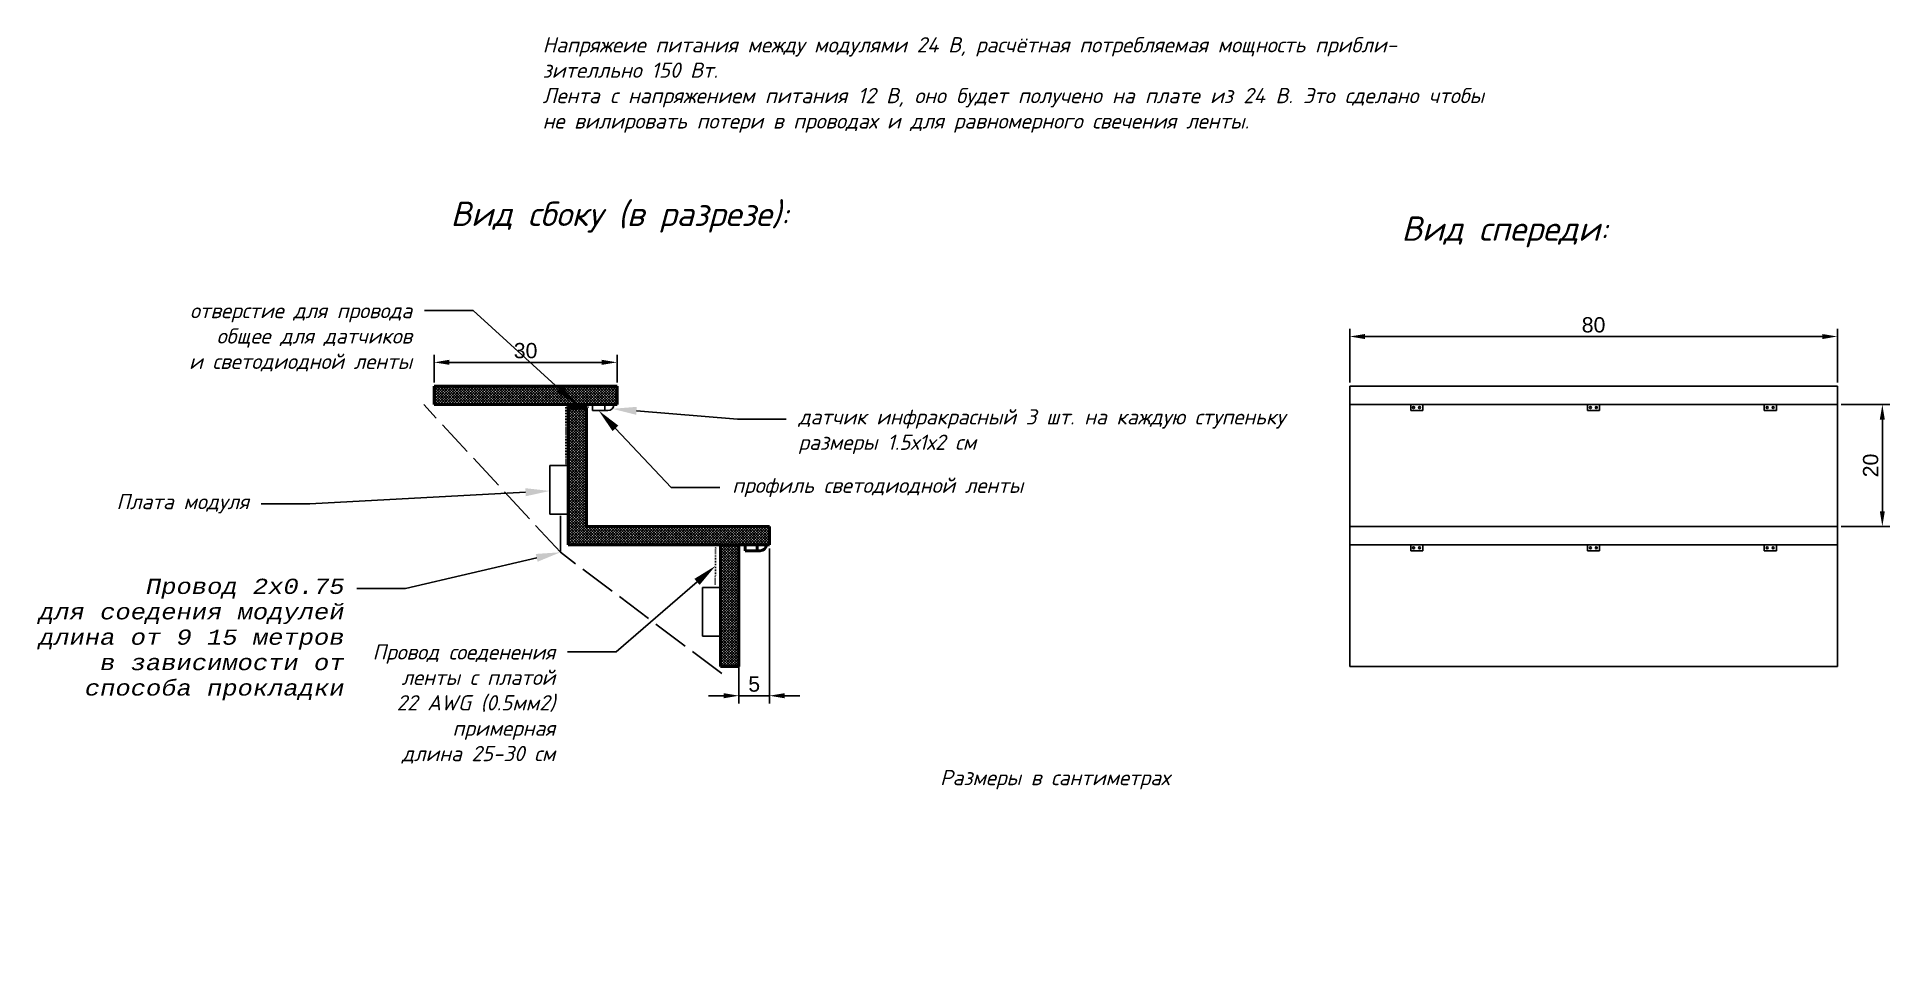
# Model space of a CAD drawing. Header units: millimetres. Extents: x 8 to 312, y -26 to 125.
import ezdxf
from ezdxf import colors
from ezdxf.entities.mleader import LeaderData, LeaderLine
from ezdxf.math import Vec2, Vec3

# ---------------------------------------------------------------- set-up
doc = ezdxf.new("R2010")
doc.units = ezdxf.units.MM
doc.header["$LTSCALE"] = 0.5
doc.linetypes.add('ACAD_ISO02W100', pattern=[15, 12, -3])
doc.linetypes.add('ACAD_ISO07W100', pattern=[3, 0, -3])
doc.styles.add('Annotative', font='arial.ttf')
doc.styles.get("Standard").update_dxf_attribs({"font": 'arial.ttf'})
doc.dimstyles.new('ISO-25', dxfattribs={"dimtxt": 2.5, "dimasz": 2.5, "dimexe": 1.25, "dimexo": 0.625, "dimtad": 1, "dimtxsty": 'Standard', "dimcen": 2.5, "dimadec": 0, "dimazin": 0, "dimtfac": 1, "dimtmove": 0, "dimatfit": 3, "dimfxl": 1, "dimarcsym": 0})

# ---------------------------------------------------------------- blocks, each defined once
blk = doc.blocks.new('*D1')
at = {"color": 0, "linetype": 'Continuous', "lineweight": -2, "transparency": 16777216}
for p, q in [((72.97, 68.31), (72.97, 72.85)), ((100.47, 71.6), (75.47, 71.6)), ((102.97, 68.31), (102.97, 72.85))]:
    blk.add_line(p, q, dxfattribs=at)
at = {"color": 0, "linetype": 'Continuous', "lineweight": -3, "transparency": 16777216}
for points in [[(75.47, 72.02), (75.47, 71.19), (72.97, 71.6)], [(100.47, 72.02), (100.47, 71.19), (102.97, 71.6)]]:
    blk.add_solid(points, dxfattribs=at)
at = {"layer": 'Defpoints', "color": 0, "linetype": 'Continuous', "lineweight": -3, "transparency": 16777216}
for p in [(72.97, 71.6), (72.97, 67.68), (102.97, 67.68)]:
    blk.add_point(p, dxfattribs=at)
at = {"color": 0, "linetype": 'Continuous', "lineweight": -3, "transparency": 16777216, "insert": (87.97, 73.51), "char_height": 2.5, "attachment_point": 5}
blk.add_mtext('30', dxfattribs=at)
blk = doc.blocks.new('*D3')
at = {"color": 0, "linetype": 'Continuous', "lineweight": -2, "transparency": 16777216}
for p, q in [((122.97, 41.06), (122.97, 15.65)), ((127.97, 41.06), (127.97, 15.65)), ((120.47, 16.9), (117.97, 16.9)), ((122.97, 16.9), (127.97, 16.9)), ((130.47, 16.9), (132.97, 16.9))]:
    blk.add_line(p, q, dxfattribs=at)
at = {"color": 0, "linetype": 'Continuous', "lineweight": -3, "transparency": 16777216}
for points in [[(120.47, 17.32), (120.47, 16.48), (122.97, 16.9)], [(130.47, 17.32), (130.47, 16.48), (127.97, 16.9)]]:
    blk.add_solid(points, dxfattribs=at)
at = {"layer": 'Defpoints', "color": 0, "linetype": 'Continuous', "lineweight": -3, "transparency": 16777216}
for p in [(122.97, 41.68), (127.97, 41.68), (127.97, 16.9)]:
    blk.add_point(p, dxfattribs=at)
at = {"color": 0, "linetype": 'Continuous', "lineweight": -3, "transparency": 16777216, "insert": (125.47, 18.8), "char_height": 2.5, "attachment_point": 5}
blk.add_mtext('5', dxfattribs=at)
blk = doc.blocks.new('*D4')
at = {"color": 0, "linetype": 'Continuous', "lineweight": -2, "transparency": 16777216}
for p, q in [((223.16, 68.31), (223.16, 77.09)), ((303.16, 68.31), (303.16, 77.09)), ((225.66, 75.84), (300.66, 75.84))]:
    blk.add_line(p, q, dxfattribs=at)
at = {"color": 0, "linetype": 'Continuous', "lineweight": -3, "transparency": 16777216}
for points in [[(225.66, 76.25), (225.66, 75.42), (223.16, 75.84)], [(300.66, 76.25), (300.66, 75.42), (303.16, 75.84)]]:
    blk.add_solid(points, dxfattribs=at)
at = {"layer": 'Defpoints', "color": 0, "linetype": 'Continuous', "lineweight": -3, "transparency": 16777216}
for p in [(303.16, 75.84), (223.16, 67.68), (303.16, 67.68)]:
    blk.add_point(p, dxfattribs=at)
at = {"color": 0, "linetype": 'Continuous', "lineweight": -3, "transparency": 16777216, "insert": (263.16, 77.74), "char_height": 2.5, "attachment_point": 5}
blk.add_mtext('80', dxfattribs=at)
blk = doc.blocks.new('*D5')
at = {"color": 0, "linetype": 'Continuous', "lineweight": -2, "transparency": 16777216}
for p, q in [((303.79, 64.68), (311.78, 64.68)), ((310.53, 62.18), (310.53, 47.18)), ((303.79, 44.68), (311.78, 44.68))]:
    blk.add_line(p, q, dxfattribs=at)
at = {"color": 0, "linetype": 'Continuous', "lineweight": -3, "transparency": 16777216}
for points in [[(310.11, 62.18), (310.94, 62.18), (310.53, 64.68)], [(310.11, 47.18), (310.94, 47.18), (310.53, 44.68)]]:
    blk.add_solid(points, dxfattribs=at)
at = {"layer": 'Defpoints', "color": 0, "linetype": 'Continuous', "lineweight": -3, "transparency": 16777216}
for p in [(303.16, 64.68), (303.16, 44.68), (310.53, 44.68)]:
    blk.add_point(p, dxfattribs=at)
at = {"color": 0, "linetype": 'Continuous', "lineweight": -3, "transparency": 16777216, "insert": (308.62, 54.68), "char_height": 2.5, "attachment_point": 5, "rotation": 90}
blk.add_mtext('20', dxfattribs=at)

msp = doc.modelspace()

# ---------------------------------------------------------------- hatches: boundary and pattern name
at = {"linetype": 'ACAD_ISO02W100', "lineweight": -3}
h = msp.add_hatch(dxfattribs=at)
h.set_pattern_fill('ANSI37', color=256, scale=0.1)
h.set_pattern_definition([(45, (122.96903, 21.6812), (-0.2245064, 0.2245064), []), (135, (122.96903, 21.6812), (-0.2245064, -0.2245064), [])])
h.paths.add_polyline_path([(102.969, 67.681), (72.969, 67.681), (72.969, 64.681), (97.969, 64.681), (98.969, 64.681), (102.969, 64.681)])
h.paths.add_polyline_path([(97.969, 64.081), (94.969, 64.081), (94.969, 41.681), (97.969, 41.681), (119.969, 41.681), (122.969, 41.681), (123.969, 41.681), (127.969, 41.681), (127.969, 44.681), (97.969, 44.681)])
h.paths.add_polyline_path([(122.969, 41.681), (119.969, 41.681), (119.969, 21.681), (122.969, 21.681)])

# ---------------------------------------------------------------- linework, layer by layer
at = {"lineweight": 50}
for p, q in [((102.969, 67.681), (72.969, 67.681)), ((72.969, 67.681), (72.969, 64.681)), ((102.969, 64.681), (102.969, 67.681)), ((72.969, 64.681), (97.969, 64.681)), ((94.969, 41.681), (94.969, 64.081)), ((97.969, 64.681), (102.969, 64.681)), ((97.969, 44.681), (97.969, 64.081)), ((127.969, 44.681), (97.969, 44.681)), ((127.969, 41.681), (127.969, 44.681)), ((97.969, 41.681), (94.969, 41.681)), ((119.969, 41.681), (97.969, 41.681)), ((119.969, 21.681), (119.969, 41.681)), ((119.969, 41.681), (122.969, 41.681)), ((122.969, 21.681), (122.969, 41.681)), ((122.969, 41.681), (127.969, 41.681)), ((122.969, 21.681), (119.969, 21.681))]:
    msp.add_line(p, q, dxfattribs=at)
at = {"linetype": 'Continuous', "lineweight": -3}
for p, q in [((223.16, 64.681), (223.16, 67.681)), ((223.16, 67.681), (303.16, 67.681)), ((303.16, 67.681), (303.16, 64.681)), ((94.969, 64.581), (94.969, 64.081)), ((97.969, 64.581), (97.969, 64.081)), ((98.969, 64.681), (98.969, 63.681)), ((100.969, 63.681), (100.969, 64.681)), ((101.469, 64.681), (102.469, 64.681)), ((223.16, 44.681), (223.16, 64.681)), ((303.16, 64.681), (223.16, 64.681)), ((233.16, 64.681), (233.16, 63.681)), ((235.16, 63.681), (235.16, 64.681)), ((262.16, 64.681), (262.16, 63.681)), ((264.16, 63.681), (264.16, 64.681)), ((291.16, 64.681), (291.16, 63.681)), ((293.16, 63.681), (293.16, 64.681)), ((303.16, 64.681), (303.16, 44.681)), ((98.969, 63.681), (100.969, 63.681)), ((100.969, 63.681), (101.469, 63.681)), ((233.16, 63.681), (235.16, 63.681)), ((262.16, 63.681), (264.16, 63.681)), ((291.16, 63.681), (293.16, 63.681)), ((91.969, 46.681), (91.969, 54.681)), ((91.969, 54.681), (94.969, 54.681)), ((94.969, 46.681), (91.969, 46.681)), ((94.969, 41.681), (94.969, 46.681)), ((223.16, 41.681), (223.16, 44.681)), ((303.16, 44.681), (223.16, 44.681)), ((303.16, 44.681), (303.16, 41.681)), ((223.16, 21.681), (223.16, 41.681)), ((303.16, 41.681), (223.16, 41.681)), ((233.16, 41.681), (233.16, 40.681)), ((233.16, 40.681), (235.16, 40.681)), ((235.16, 40.681), (235.16, 41.681)), ((262.16, 41.681), (262.16, 40.681)), ((262.16, 40.681), (264.16, 40.681)), ((264.16, 40.681), (264.16, 41.681)), ((291.16, 41.681), (291.16, 40.681)), ((291.16, 40.681), (293.16, 40.681)), ((293.16, 40.681), (293.16, 41.681)), ((303.16, 41.681), (303.16, 21.681)), ((116.969, 26.681), (116.969, 34.681)), ((116.969, 34.681), (119.969, 34.681)), ((119.969, 26.681), (116.969, 26.681)), ((119.969, 21.681), (119.969, 26.681)), ((303.16, 21.681), (223.16, 21.681))]:
    msp.add_line(p, q, dxfattribs=at)
at = {"linetype": 'ACAD_ISO02W100', "lineweight": -3}
for p, q in [((93.687, 40.436), (71.271, 64.681)), ((93.687, 40.436), (93.687, 46.681)), ((120.14, 20.528), (93.687, 40.436)), ((93.687, 40.436), (93.687, 40.436))]:
    msp.add_line(p, q, dxfattribs=at)
at = {"linetype": 'ACAD_ISO07W100', "lineweight": -3, "ltscale": 0.1}
for p, q in [((98.294, 64.26), (94.55, 64.26)), ((94.55, 64.26), (94.55, 54.69)), ((119.082, 35.137), (119.154, 41.266))]:
    msp.add_line(p, q, dxfattribs=at)
at = {"linetype": 'Continuous', "lineweight": 50}
for p, q in [((94.969, 64.681), (94.969, 64.581)), ((94.969, 64.581), (97.969, 64.581)), ((97.969, 64.081), (94.969, 64.081)), ((97.969, 64.681), (98.969, 64.681)), ((97.969, 64.581), (97.969, 64.681)), ((122.969, 41.681), (123.969, 41.681)), ((123.969, 41.681), (123.969, 40.681)), ((123.969, 40.681), (125.969, 40.681)), ((125.969, 40.681), (125.969, 41.681)), ((125.969, 40.681), (126.469, 40.681)), ((126.469, 41.681), (127.469, 41.681))]:
    msp.add_line(p, q, dxfattribs=at)
at = {"linetype": 'ACAD_ISO07W100', "lineweight": -3}
msp.add_line((98.969, 64.681), (98.294, 64.26), dxfattribs=at)
at = {"linetype": 'Continuous', "lineweight": -3}
for centre, radius in [((233.641, 64.181), 0.17), ((234.613, 64.181), 0.162), ((262.641, 64.181), 0.17), ((263.613, 64.181), 0.162), ((291.641, 64.181), 0.17), ((292.613, 64.181), 0.162), ((233.641, 41.181), 0.17), ((234.613, 41.181), 0.162), ((262.641, 41.181), 0.17), ((263.613, 41.181), 0.162), ((291.641, 41.181), 0.17), ((292.613, 41.181), 0.162)]:
    msp.add_circle(centre, radius, dxfattribs=at)
msp.add_arc((101.469, 64.681), 1, 270, 0, dxfattribs=at)
at = {"linetype": 'Continuous', "lineweight": 50}
msp.add_arc((126.469, 41.681), 1, 270, 0, dxfattribs=at)

# ---------------------------------------------------------------- texts
at = {"linetype": 'Continuous', "lineweight": -3, "attachment_point": 1}
for s, width, insert, char_height in [('{\\fISOCPEUR|b0|i1|c204|p34;Напряжеие питания между модулями 24 В, расчётная потребляемая мощность прибли-\\Pзителльно 150 Вт. \\P\\pxqj;Лента с напряжением питания 12 В, оно будет получено на плате из 24 В. Это сделано чтобы не вилировать потери в проводах и для равномерного свечения ленты.}', 153.96655, (90.766, 124.957), 2.5), ('{\\fISOCPEUR|b0|i1|c204|p34;Вид сбоку\\fISOCPEUR|b0|i1|c0|p34; (\\fISOCPEUR|b0|i1|c204|p34;в разрезе\\fISOCPEUR|b0|i1|c0|p34;)\\fISOCPEUR|b0|i1|c204|p34;:}', 68.96111, (75.667, 97.97), 4), ('{\\fISOCPEUR|b0|i1|c204|p34;Вид спереди:}', 68.96111, (231.649, 95.539), 4), ('\\pxt4;{\\fISOCPEUR|b0|i1|c204|p34;Размеры в сантиметрах}', 66.44669, (155.96, 4.719), 2.5)]:
    msp.add_mtext_dynamic_manual_height_columns(s, width=width, gutter_width=12.5, heights=[0], dxfattribs=dict(at, insert=insert, char_height=char_height))

# ---------------------------------------------------------------- dimensions: what is measured, and where the dimension line sits
at = {"linetype": 'Continuous', "lineweight": -3}
for base, p1, p2, picture, middle in [((303.16, 75.837), (223.16, 67.681), (303.16, 67.681), '*D4', (263.16, 77.738)), ((72.969, 71.603), (102.969, 67.681), (72.969, 67.681), '*D1', (87.969, 73.506)), ((127.969, 16.9), (122.969, 41.681), (127.969, 41.681), '*D3', (125.469, 18.796))]:
    dim = msp.add_linear_dim(base=base, p1=p1, p2=p2, dimstyle='ISO-25', dxfattribs=at)
    dim.commit()
    dim.dimension.update_dxf_attribs({"geometry": picture, "text_midpoint": middle})
dim = msp.add_linear_dim(base=(310.526, 44.681), p1=(303.16, 64.681), p2=(303.16, 44.681), angle=90, dimstyle='ISO-25', dxfattribs=at)
dim.commit()
dim.dimension.update_dxf_attribs({"geometry": '*D5', "text_midpoint": (308.624, 54.681)})

# ---------------------------------------------------------------- leaders
ml = msp.add_multileader_mtext('Standard', dxfattribs=at)
ml.set_content('{\\fISOCPEUR|b0|i1|c204|p34;отверстие для провода\\Pобщее для датчиков \\Pи светодиодной ленты}', color=256)
ml.set_leader_properties()
ml.build(insert=Vec2(0, 0))
ctx = ml.context
ctx.base_point, ctx.char_height, ctx.plane_origin = Vec3(29.27, 80.093), 2.5, Vec3(96.469, 64.581)
ctx.text_align_type = 2
notes = []
notes.append((ctx, [(0, (1, 1, 0), (79.365, 80.093), (-1, 0), 8, [(0, [(96.469, 64.581)], 0, [])])]))
ctx.mtext.insert, ctx.mtext.alignment, ctx.mtext.flow_direction = Vec3(69.365, 81.344), 3, 5
ml = msp.add_multileader_mtext('Standard', dxfattribs=at)
ml.set_content('{\\fISOCPEUR|b0|i1|c204|p34;датчик инфракрасный 3 шт. на каждую ступеньку\\Pразмеры 1.5х1х2 см}', color=256)
ml.set_leader_properties()
ml.build(insert=Vec2(0, 0))
ctx = ml.context
ctx.base_point, ctx.char_height, ctx.plane_origin = Vec3(130.725, 62.283), 2.5, Vec3(102.176, 63.974)
notes.append((ctx, [(0, (1, 1, 0), (122.725, 62.283), (1, 0), 8, [(0, [(102.176, 63.974)], 0, [])])]))
ctx.mtext.insert, ctx.mtext.flow_direction = Vec3(132.725, 63.908), 5
ml = msp.add_multileader_mtext('Standard', dxfattribs=at)
ml.set_content('{\\fISOCPEUR|b0|i1|c204|p34;профиль светодиодной ленты}', color=256)
ml.set_leader_properties()
ml.build(insert=Vec2(0, 0))
ctx = ml.context
ctx.base_point, ctx.char_height, ctx.plane_origin = Vec3(119.863, 51.052), 2.5, Vec3(99.969, 63.681)
notes.append((ctx, [(0, (1, 1, 0), (111.863, 51.052), (1, 0), 8, [(0, [(99.969, 63.681)], 0, [])])]))
ctx.mtext.insert, ctx.mtext.flow_direction = Vec3(121.863, 52.677), 5
ml = msp.add_multileader_mtext('Standard', dxfattribs=at)
ml.set_content('{\\fISOCPEUR|b0|i1|c204|p34;Плата модуля}', color=256)
ml.set_leader_properties()
ml.build(insert=Vec2(0, 0))
ctx = ml.context
ctx.base_point, ctx.char_height, ctx.plane_origin = Vec3(17.694, 48.378), 2.5, Vec3(91.969, 50.505)
ctx.text_align_type = 2
notes.append((ctx, [(0, (1, 1, 0), (52.609, 48.378), (-1, 0), 8, [(0, [(91.969, 50.505)], 0, [])])]))
ctx.mtext.insert, ctx.mtext.alignment, ctx.mtext.flow_direction = Vec3(42.609, 50.003), 3, 5
ml = msp.add_multileader_mtext('Standard', dxfattribs=at)
ml.set_content('{\\fISOCTEUR|b0|i1|c204|p49;Провод 2\\fISOCTEUR|b0|i1|c0|p49;x0.75\\P\\fISOCTEUR|b0|i1|c204|p49;для соедения модулей\\Pдлина от 9 15 метров\\Pв зависимости от \\Pспособа прокладки}', color=256, style='Annotative')
ml.set_leader_properties()
ml.build(insert=Vec2(0, 0))
ctx = ml.context
ctx.base_point, ctx.char_height, ctx.plane_origin = Vec3(2.378, 34.475), 2.5, Vec3(93.687, 40.436)
ctx.text_align_type = 2
notes.append((ctx, [(0, (1, 1, 0), (68.275, 34.475), (-1, 0), 8, [(0, [(93.687, 40.436)], 0, [])])]))
ctx.mtext.insert, ctx.mtext.alignment, ctx.mtext.flow_direction = Vec3(58.275, 36.1), 3, 5
ml = msp.add_multileader_mtext('Standard', dxfattribs=at)
ml.set_content('{\\fISOCPEUR|b0|i1|c204|p34;Провод соеденения \\Pленты с платой\\P22 \\fISOCPEUR|b0|i1|c0|p34;AWG (0.5\\fISOCPEUR|b0|i1|c204|p34;мм2\\fISOCPEUR|b0|i1|c0|p34;) \\fISOCPEUR|b0|i1|c204|p34;\\Pпримерная \\Pдлина 25-30 см}', color=256)
ml.set_leader_properties()
ml.build(insert=Vec2(0, 0))
ctx = ml.context
ctx.base_point, ctx.char_height, ctx.plane_origin = Vec3(60.411, 24.08), 2.5, Vec3(119.118, 38.201)
ctx.text_align_type = 2
notes.append((ctx, [(0, (1, 1, 0), (102.837, 24.08), (-1, 0), 8, [(0, [(119.118, 38.201)], 0, [])])]))
ctx.mtext.insert, ctx.mtext.alignment, ctx.mtext.flow_direction = Vec3(92.837, 25.331), 3, 5
for ctx, leaders in notes:
    for number, flags, end, landing, length, lines in leaders:
        leader = LeaderData()
        leader.index, (leader.has_last_leader_line, leader.has_dogleg_vector, leader.attachment_direction) = number, flags
        leader.last_leader_point, leader.dogleg_vector, leader.dogleg_length = Vec3(end), Vec3(landing), length
        for number, points, colour, breaks in lines:
            line = LeaderLine()
            line.index, line.vertices, line.color, line.breaks = number, Vec3.list(points), colors.encode_raw_color(colour), breaks
            leader.lines.append(line)
        ctx.leaders.append(leader)

doc.saveas('drawing.dxf')
